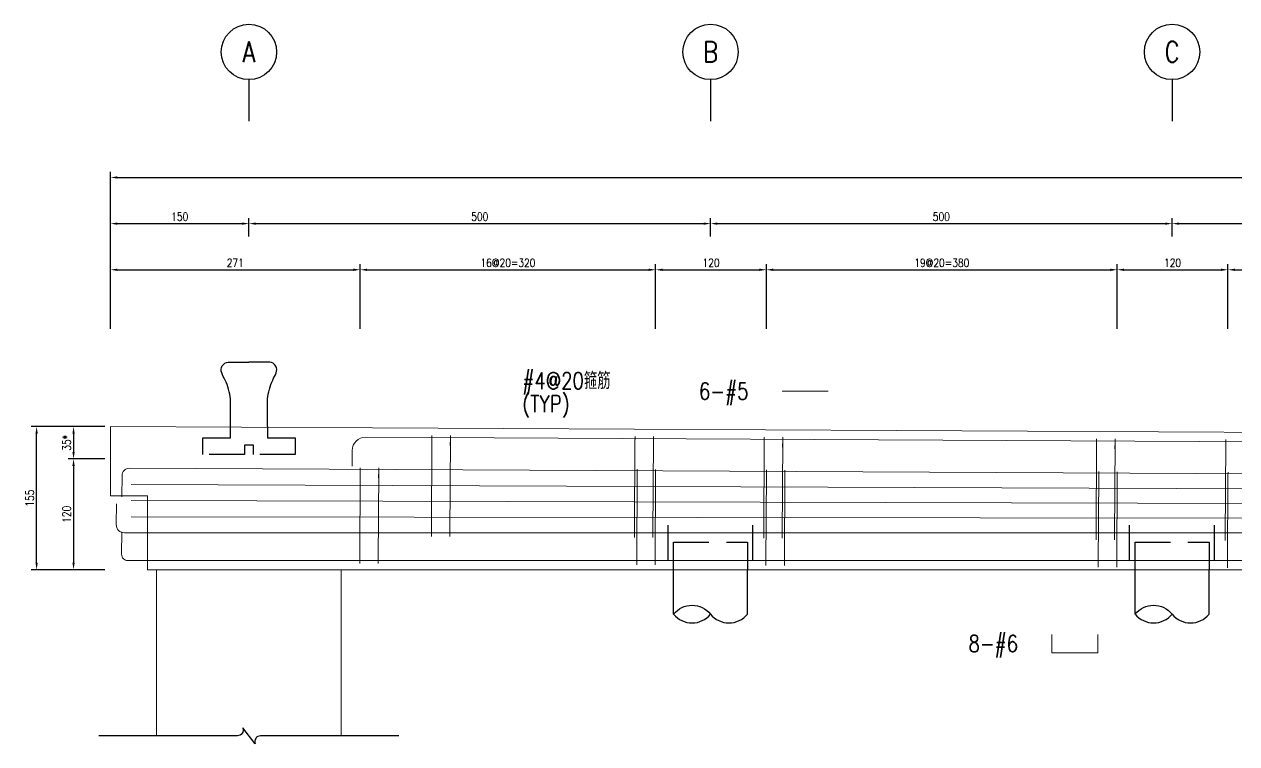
# Model space of a CAD drawing. Extents: x -4754 to 4976, y -19960 to 3841.
# Drawn here: x -359 to 955, y -17088 to -16309 of the extents above; entities that cross this region are included whole.
import ezdxf
from ezdxf.enums import TextEntityAlignment as Align

# ---------------------------------------------------------------- set-up
doc = ezdxf.new("R2010")
doc.units = 0
doc.header["$LTSCALE"] = 3
doc.linetypes.add('DASHED', pattern=[19.05, 12.7, -6.35])
doc.layers.get('0').update_dxf_attribs({"linetype": 'CONTINUOUS'})
doc.layers.add('HB_0', color=7, linetype='CONTINUOUS', transparency=0.5)
for name, color, linetype in [('HB_DIM', 1, 'CONTINUOUS'), ('HB_TXT_CTEXT', 2, 'CONTINUOUS'), ('鋼筋', 3, 'CONTINUOUS')]:
    doc.layers.add(name, color=color, linetype=linetype)
doc.styles.get("Standard").update_dxf_attribs({"font": 'ROMANS.shx', "width": 0.8, "bigfont": 'chineset.shx'})
doc.dimstyles.new('30', dxfattribs={"dimscale": 3, "dimtxt": 3, "dimasz": 2.5, "dimexe": 2, "dimexo": 2, "dimgap": 1, "dimtad": 1, "dimdsep": 46, "dimtxsty": 'Standard', "dimcen": 0, "dimclrd": 256, "dimclre": 256, "dimclrt": 2, "dimadec": 0, "dimazin": 0, "dimtfac": 1, "dimtix": 1, "dimtmove": 2, "dimatfit": 3, "dimfxl": 1, "dimtolj": 1, "dimtzin": 0, "dimarcsym": 0})

# ---------------------------------------------------------------- blocks, each defined once
blk = doc.blocks.new('fender_bottom')
at = {"color": 1, "linetype": 'Continuous'}
blk.add_lwpolyline([(162.5, 0), (12.5, 0, 0.529473), (6.7, -8.6), (-6.7, 8.6, -0.532815), (-12.5, 0), (-162.5, 0)], format="xyb", dxfattribs=at)
blk = doc.blocks.new('fender_top_transverse')
at = {"layer": 'HB_0', "color": 1, "linetype": 'Continuous'}
for points in [[(-20, 30), (-20, 60, 0.07193), (-25.7, 80.5, -0.041495), (-29.5, 88.2, -0.488993), (-22.5, 100), (0, 100)], [(20, 30), (20, 60, -0.07193), (25.7, 80.5, 0.041495), (29.5, 88.2, 0.488993), (22.5, 100), (0, 100)]]:
    blk.add_lwpolyline(points, format="xyb", dxfattribs=at)
at = {"layer": 'HB_0', "color": 252, "linetype": 'DASHED'}
blk.add_lwpolyline([(20, 30), (20, 18), (50, 18), (50, 0), (5, 0), (5, 10), (-5, 10), (-5, 0), (-50, 0), (-50, 18), (-20, 18), (-20, 30)], dxfattribs=at)
blk = doc.blocks.new('pile_vertical')
at = {"color": 252, "linetype": 'DASHED'}
for p, q in [((-46, 10), (-46, 50)), ((46, 10), (46, 50))]:
    blk.add_line(p, q, dxfattribs=at)
at = {"linetype": 'Continuous'}
for p, q in [((-40, -48.1), (-40, 0)), ((40, -48.1), (40, 0))]:
    blk.add_line(p, q, dxfattribs=at)
at = {"color": 252, "linetype": 'DASHED'}
blk.add_lwpolyline([(-40, 0), (-40, 30), (40, 30), (40, 0)], dxfattribs=at)
at = {"linetype": 'Continuous'}
for points in [[(-40, -48.1, -0.48), (0, -48.1, 0.48), (40, -48.1, 0.48)], [(-40, -48.1, 0.48), (0, -48.1, 0.48)]]:
    blk.add_lwpolyline(points, format="xyb", dxfattribs=at)
blk = doc.blocks.new('line_guide')
at = {"color": 4, "linetype": 'Continuous'}
blk.add_line((0, 0), (0, -45), dxfattribs=at)
blk.add_circle((0, 30), 30, dxfattribs=at)
at = {"color": 4, "linetype": 'Continuous', "width": 0.8}
blk.add_attdef('A', text='', height=22.5, dxfattribs=at).set_placement((0, 30), align=Align.MIDDLE)
blk = doc.blocks.new('*D445')
at = {"layer": 'HB_DIM', "linetype": 'Continuous', "lineweight": -2}
for p, q in [((-271.4, -16744.8), (-311.4, -16744.8)), ((-305.4, -16752.3), (-305.4, -16772.3)), ((-271.4, -16779.8), (-311.4, -16779.8))]:
    blk.add_line(p, q, dxfattribs=at)
at = {"layer": 'HB_DIM'}
for points in [[(-304.2, -16752.3), (-306.7, -16752.3), (-305.4, -16744.8)], [(-306.7, -16772.3), (-304.2, -16772.3), (-305.4, -16779.8)]]:
    blk.add_solid(points, dxfattribs=at)
at = {"layer": 'HB_DIM', "color": 2, "linetype": 'Continuous', "insert": (-312.9, -16762.3), "char_height": 9, "attachment_point": 5, "rotation": 90}
blk.add_mtext('\\A1;35*', dxfattribs=at)
blk = doc.blocks.new('*D446')
at = {"layer": 'HB_DIM', "linetype": 'Continuous', "lineweight": -2}
for p, q in [((-271.4, -16779.8), (-311.4, -16779.8)), ((-305.4, -16787.3), (-305.4, -16892.3)), ((-271.4, -16899.8), (-311.4, -16899.8))]:
    blk.add_line(p, q, dxfattribs=at)
at = {"layer": 'HB_DIM'}
for points in [[(-304.2, -16787.3), (-306.7, -16787.3), (-305.4, -16779.8)], [(-306.7, -16892.3), (-304.2, -16892.3), (-305.4, -16899.8)]]:
    blk.add_solid(points, dxfattribs=at)
at = {"layer": 'HB_DIM', "color": 2, "linetype": 'Continuous', "insert": (-312.9, -16839.8), "char_height": 9, "attachment_point": 5, "rotation": 90}
blk.add_mtext('\\A1;120', dxfattribs=at)
blk = doc.blocks.new('*D447')
at = {"layer": 'HB_DIM', "linetype": 'Continuous', "lineweight": -2}
for p, q in [((-265.4, -16638.8), (-265.4, -16568.8)), ((-257.9, -16574.8), (-2.4, -16574.8)), ((5.1, -16638.8), (5.1, -16568.8))]:
    blk.add_line(p, q, dxfattribs=at)
at = {"layer": 'HB_DIM'}
for points in [[(-257.9, -16573.6), (-257.9, -16576.1), (-265.4, -16574.8)], [(-2.4, -16576.1), (-2.4, -16573.6), (5.1, -16574.8)]]:
    blk.add_solid(points, dxfattribs=at)
at = {"layer": 'HB_DIM', "color": 2, "linetype": 'Continuous', "insert": (-130.2, -16567.3), "char_height": 9, "attachment_point": 5, "rotation": 0}
blk.add_mtext('\\A1;271', dxfattribs=at)
blk = doc.blocks.new('*D448')
at = {"layer": 'HB_DIM', "linetype": 'Continuous', "lineweight": -2}
for p, q in [((5.1, -16638.8), (5.1, -16568.8)), ((12.6, -16574.8), (317.6, -16574.8)), ((325.1, -16638.8), (325.1, -16568.8))]:
    blk.add_line(p, q, dxfattribs=at)
at = {"layer": 'HB_DIM'}
for points in [[(12.6, -16573.6), (12.6, -16576.1), (5.1, -16574.8)], [(317.6, -16576.1), (317.6, -16573.6), (325.1, -16574.8)]]:
    blk.add_solid(points, dxfattribs=at)
at = {"layer": 'HB_DIM', "color": 2, "linetype": 'Continuous', "insert": (165.1, -16567.3), "char_height": 9, "attachment_point": 5, "rotation": 0}
blk.add_mtext('\\A1;16@20=320', dxfattribs=at)
blk = doc.blocks.new('*D449')
at = {"layer": 'HB_DIM', "linetype": 'Continuous', "lineweight": -2}
for p, q in [((325.1, -16638.8), (325.1, -16568.8)), ((332.6, -16574.8), (437.6, -16574.8)), ((445.1, -16638.8), (445.1, -16568.8))]:
    blk.add_line(p, q, dxfattribs=at)
at = {"layer": 'HB_DIM'}
for points in [[(332.6, -16573.6), (332.6, -16576.1), (325.1, -16574.8)], [(437.6, -16576.1), (437.6, -16573.6), (445.1, -16574.8)]]:
    blk.add_solid(points, dxfattribs=at)
at = {"layer": 'HB_DIM', "color": 2, "linetype": 'Continuous', "insert": (385.1, -16567.3), "char_height": 9, "attachment_point": 5, "rotation": 0}
blk.add_mtext('\\A1;120', dxfattribs=at)
blk = doc.blocks.new('*D450')
at = {"layer": 'HB_DIM', "linetype": 'Continuous', "lineweight": -2}
for p, q in [((445.1, -16638.8), (445.1, -16568.8)), ((452.6, -16574.8), (817.6, -16574.8)), ((825.1, -16638.8), (825.1, -16568.8))]:
    blk.add_line(p, q, dxfattribs=at)
at = {"layer": 'HB_DIM'}
for points in [[(452.6, -16573.6), (452.6, -16576.1), (445.1, -16574.8)], [(817.6, -16576.1), (817.6, -16573.6), (825.1, -16574.8)]]:
    blk.add_solid(points, dxfattribs=at)
at = {"layer": 'HB_DIM', "color": 2, "linetype": 'Continuous', "insert": (635.1, -16567.3), "char_height": 9, "attachment_point": 5, "rotation": 0}
blk.add_mtext('\\A1;19@20=380', dxfattribs=at)
blk = doc.blocks.new('*D451')
at = {"layer": 'HB_DIM', "linetype": 'Continuous', "lineweight": -2}
for p, q in [((825.1, -16638.8), (825.1, -16568.8)), ((832.6, -16574.8), (937.6, -16574.8)), ((945.1, -16638.8), (945.1, -16568.8))]:
    blk.add_line(p, q, dxfattribs=at)
at = {"layer": 'HB_DIM'}
for points in [[(832.6, -16573.6), (832.6, -16576.1), (825.1, -16574.8)], [(937.6, -16576.1), (937.6, -16573.6), (945.1, -16574.8)]]:
    blk.add_solid(points, dxfattribs=at)
at = {"layer": 'HB_DIM', "color": 2, "linetype": 'Continuous', "insert": (885.1, -16567.3), "char_height": 9, "attachment_point": 5, "rotation": 0}
blk.add_mtext('\\A1;120', dxfattribs=at)
blk = doc.blocks.new('*D452')
at = {"layer": 'HB_DIM', "linetype": 'Continuous', "lineweight": -2}
for p, q in [((945.1, -16638.8), (945.1, -16568.8)), ((952.6, -16574.8), (1317.6, -16574.8)), ((1325.1, -16638.8), (1325.1, -16568.8))]:
    blk.add_line(p, q, dxfattribs=at)
at = {"layer": 'HB_DIM'}
for points in [[(952.6, -16573.6), (952.6, -16576.1), (945.1, -16574.8)], [(1317.6, -16576.1), (1317.6, -16573.6), (1325.1, -16574.8)]]:
    blk.add_solid(points, dxfattribs=at)
at = {"layer": 'HB_DIM', "color": 2, "linetype": 'Continuous', "insert": (1135.1, -16567.3), "char_height": 9, "attachment_point": 5, "rotation": 0}
blk.add_mtext('\\A1;19@20=380', dxfattribs=at)
blk = doc.blocks.new('*D460')
at = {"layer": 'HB_DIM', "linetype": 'Continuous', "lineweight": -2}
for p, q in [((-265.4, -16638.8), (-265.4, -16468.8)), ((2714.6, -16653.8), (2714.6, -16468.8)), ((-257.9, -16474.8), (2707.1, -16474.8))]:
    blk.add_line(p, q, dxfattribs=at)
at = {"layer": 'HB_DIM'}
for points in [[(-257.9, -16473.6), (-257.9, -16476.1), (-265.4, -16474.8)], [(2707.1, -16476.1), (2707.1, -16473.6), (2714.6, -16474.8)]]:
    blk.add_solid(points, dxfattribs=at)
at = {"layer": 'HB_DIM', "color": 2, "linetype": 'Continuous', "insert": (1224.6, -16467.3), "char_height": 9, "attachment_point": 5, "rotation": 0}
blk.add_mtext('\\A1;2980', dxfattribs=at)
blk = doc.blocks.new('*D461')
at = {"layer": 'HB_DIM', "linetype": 'Continuous', "lineweight": -2}
for p, q in [((-265.4, -16638.8), (-265.4, -16518.8)), ((-115.4, -16538.8), (-115.4, -16518.8)), ((-257.9, -16524.8), (-122.9, -16524.8))]:
    blk.add_line(p, q, dxfattribs=at)
at = {"layer": 'HB_DIM'}
for points in [[(-257.9, -16523.6), (-257.9, -16526.1), (-265.4, -16524.8)], [(-122.9, -16526.1), (-122.9, -16523.6), (-115.4, -16524.8)]]:
    blk.add_solid(points, dxfattribs=at)
at = {"layer": 'HB_DIM', "color": 2, "linetype": 'Continuous', "insert": (-190.4, -16517.3), "char_height": 9, "attachment_point": 5, "rotation": 0}
blk.add_mtext('\\A1;150', dxfattribs=at)
blk = doc.blocks.new('*D462')
at = {"layer": 'HB_DIM', "linetype": 'Continuous', "lineweight": -2}
for p, q in [((-115.4, -16538.8), (-115.4, -16518.8)), ((384.6, -16538.8), (384.6, -16518.8)), ((-107.9, -16524.8), (377.1, -16524.8))]:
    blk.add_line(p, q, dxfattribs=at)
at = {"layer": 'HB_DIM'}
for points in [[(-107.9, -16523.6), (-107.9, -16526.1), (-115.4, -16524.8)], [(377.1, -16526.1), (377.1, -16523.6), (384.6, -16524.8)]]:
    blk.add_solid(points, dxfattribs=at)
at = {"layer": 'HB_DIM', "color": 2, "linetype": 'Continuous', "insert": (134.6, -16517.3), "char_height": 9, "attachment_point": 5, "rotation": 0}
blk.add_mtext('\\A1;500', dxfattribs=at)
blk = doc.blocks.new('*D463')
at = {"layer": 'HB_DIM', "linetype": 'Continuous', "lineweight": -2}
for p, q in [((384.6, -16538.8), (384.6, -16518.8)), ((884.6, -16538.8), (884.6, -16518.8)), ((392.1, -16524.8), (877.1, -16524.8))]:
    blk.add_line(p, q, dxfattribs=at)
at = {"layer": 'HB_DIM'}
for points in [[(392.1, -16523.6), (392.1, -16526.1), (384.6, -16524.8)], [(877.1, -16526.1), (877.1, -16523.6), (884.6, -16524.8)]]:
    blk.add_solid(points, dxfattribs=at)
at = {"layer": 'HB_DIM', "color": 2, "linetype": 'Continuous', "insert": (634.6, -16517.3), "char_height": 9, "attachment_point": 5, "rotation": 0}
blk.add_mtext('\\A1;500', dxfattribs=at)
blk = doc.blocks.new('*D464')
at = {"layer": 'HB_DIM', "linetype": 'Continuous', "lineweight": -2}
for p, q in [((884.6, -16538.8), (884.6, -16518.8)), ((1384.6, -16538.8), (1384.6, -16518.8)), ((892.1, -16524.8), (1377.1, -16524.8))]:
    blk.add_line(p, q, dxfattribs=at)
at = {"layer": 'HB_DIM'}
for points in [[(892.1, -16523.6), (892.1, -16526.1), (884.6, -16524.8)], [(1377.1, -16526.1), (1377.1, -16523.6), (1384.6, -16524.8)]]:
    blk.add_solid(points, dxfattribs=at)
at = {"layer": 'HB_DIM', "color": 2, "linetype": 'Continuous', "insert": (1134.6, -16517.3), "char_height": 9, "attachment_point": 5, "rotation": 0}
blk.add_mtext('\\A1;500', dxfattribs=at)
blk = doc.blocks.new('*D468')
at = {"layer": 'HB_DIM', "linetype": 'Continuous', "lineweight": -2}
for p, q in [((-281.4, -16744.8), (-351.4, -16744.8)), ((-345.4, -16892.3), (-345.4, -16752.3)), ((-281.4, -16899.8), (-351.4, -16899.8))]:
    blk.add_line(p, q, dxfattribs=at)
at = {"layer": 'HB_DIM'}
for points in [[(-344.2, -16752.3), (-346.7, -16752.3), (-345.4, -16744.8)], [(-346.7, -16892.3), (-344.2, -16892.3), (-345.4, -16899.8)]]:
    blk.add_solid(points, dxfattribs=at)
at = {"layer": 'HB_DIM', "color": 2, "linetype": 'Continuous', "insert": (-352.9, -16822.3), "char_height": 9, "attachment_point": 5, "rotation": 90}
blk.add_mtext('\\A1;155', dxfattribs=at)

msp = doc.modelspace()

# ---------------------------------------------------------------- linework, layer by layer
at = {"layer": 'HB_0', "lineweight": 5}
for p, q in [((-215.427, -16899.802), (-215.427, -17079.802)), ((-15.427, -16899.802), (-15.427, -17079.802))]:
    msp.add_line(p, q, dxfattribs=at)
msp.add_lwpolyline([(-225.427, -16899.802), (-225.427, -16819.802), (-265.427, -16819.802), (-265.427, -16744.802), (2714.573, -16759.802), (2714.573, -16899.802), (-225.427, -16899.802)], dxfattribs=at)
at = {"layer": 'HB_DIM', "color": 1, "linetype": 'Continuous'}
for points in [[(25.129, -16790.171, 0, 1.25, 0), (37.439, -16781.661, 0, 0, 0), (162.767, -16695.029, 0, 0, 0), (180.767, -16695.029, 0, 0, 0)], [(102.767, -16755.029, 0, 1.25, 0), (112.767, -16745.029, 0, 0, 0), (162.767, -16695.029, 0, 0, 0), (180.767, -16695.029, 0, 0, 0)], [(344.142, -16826.359, 0, 1.25, 0), (344.142, -16811.359, 0, 0, 0), (344.142, -16706.359, 0, 0, 0), (362.142, -16706.359, 0, 0, 0)], [(344.142, -16843.104, 0, 1.25, 0), (344.142, -16828.104, 0, 0, 0), (344.142, -16706.359, 0, 0, 0), (362.142, -16706.359, 0, 0, 0)], [(344.142, -16809.614, 0, 1.25, 0), (344.142, -16794.614, 0, 0, 0), (344.142, -16706.359, 0, 0, 0), (362.142, -16706.359, 0, 0, 0)], [(931.051, -16795.823, 0, 1.25, 0), (931.051, -16780.823, 0, 0, 0), (931.051, -16705.823, 0, 0, 0), (949.051, -16705.823, 0, 0, 0)], [(929.798, -16859.808, 0, 1.25, 0), (929.798, -16874.808, 0, 0, 0), (929.798, -16949.808, 0, 0, 0), (947.798, -16949.808, 0, 0, 0)], [(636.132, -16889.826, 0, 1.25, 0), (636.132, -16904.826, 0, 0, 0), (636.132, -16979.826, 0, 0, 0), (654.132, -16979.826, 0, 0, 0)]]:
    msp.add_lwpolyline(points, format="xyseb", dxfattribs=at)
at = {"layer": 'HB_TXT_CTEXT', "lineweight": 5}
msp.add_line((462.142, -16706.359, 50), (512.142, -16706.359, 50), dxfattribs=at)
msp.add_polyline3d([(754.132, -16969.826, -50), (754.132, -16989.826, -50), (804.132, -16989.826, -50), (804.132, -16969.826, -50)], dxfattribs=at)
at = {"layer": '鋼筋', "lineweight": 5}
for p, q in [((11.01, -16756.193, -38), (2694.033, -16769.698, -38)), ((11.01, -16756.193, -27.143), (2694.033, -16769.698, -27.143)), ((11.01, -16756.193, -16.286), (2694.033, -16769.698, -16.286)), ((11.01, -16756.193, -5.429), (2694.033, -16769.698, -5.429)), ((11.01, -16756.193, 5.429), (2694.033, -16769.698, 5.429)), ((11.01, -16756.193, 16.286), (2694.033, -16769.698, 16.286)), ((11.01, -16756.193, 27.143), (2694.033, -16769.698, 27.143)), ((11.01, -16756.193, 38), (2694.033, -16769.698, 38)), ((82.754, -16757.512, 40.245), (82.235, -16860.652, 40.245)), ((82.235, -16860.652, -40.245), (82.754, -16757.512, -40.245)), ((82.716, -16765.132, 33.895), (82.754, -16757.512, 33.895)), ((82.754, -16757.512, -33.895), (82.716, -16765.132, -33.895)), ((102.754, -16757.613, 40.245), (102.235, -16860.752, 40.245)), ((102.235, -16860.752, -40.245), (102.754, -16757.613, -40.245)), ((102.715, -16765.233, 33.895), (102.754, -16757.613, 33.895)), ((102.754, -16757.613, -33.895), (102.715, -16765.233, -33.895)), ((302.751, -16758.62, 40.245), (302.232, -16861.759, 40.245)), ((302.232, -16861.759, -40.245), (302.751, -16758.62, -40.245)), ((302.713, -16766.24, 33.895), (302.751, -16758.62, 33.895)), ((302.751, -16758.62, -33.895), (302.713, -16766.24, -33.895)), ((322.751, -16758.72, 40.245), (322.232, -16861.86, 40.245)), ((322.232, -16861.86, -40.245), (322.751, -16758.72, -40.245)), ((322.713, -16766.34, 33.895), (322.751, -16758.72, 33.895)), ((322.751, -16758.72, -33.895), (322.713, -16766.34, -33.895)), ((442.749, -16759.324, 40.245), (442.23, -16862.464, 40.245)), ((442.23, -16862.464, -40.245), (442.749, -16759.324, -40.245)), ((442.711, -16766.944, 33.895), (442.749, -16759.324, 33.895)), ((442.749, -16759.324, -33.895), (442.711, -16766.944, -33.895)), ((-3.639, -16787.73, -38), (-3.553, -16770.61, -38)), ((-3.639, -16787.73, -27.143), (-3.553, -16770.61, -27.143)), ((-3.639, -16787.73, -16.286), (-3.553, -16770.61, -16.286)), ((-3.639, -16787.73, -5.429), (-3.553, -16770.61, -5.429)), ((-3.639, -16787.73, 5.429), (-3.553, -16770.61, 5.429)), ((-3.639, -16787.73, 16.286), (-3.553, -16770.61, 16.286)), ((-3.639, -16787.73, 27.143), (-3.553, -16770.61, 27.143)), ((-3.639, -16787.73, 38), (-3.553, -16770.61, 38)), ((462.749, -16759.425, 40.245), (462.23, -16862.564, 40.245)), ((462.23, -16862.564, -40.245), (462.749, -16759.425, -40.245)), ((462.711, -16767.045, 33.895), (462.749, -16759.425, 33.895)), ((462.749, -16759.425, -33.895), (462.711, -16767.045, -33.895)), ((802.745, -16761.137, 40.245), (802.226, -16864.276, 40.245)), ((802.226, -16864.276, -40.245), (802.745, -16761.137, -40.245)), ((802.707, -16768.756, 33.895), (802.745, -16761.137, 33.895)), ((802.745, -16761.137, -33.895), (802.707, -16768.756, -33.895)), ((822.745, -16761.237, 40.245), (822.225, -16864.377, 40.245)), ((822.225, -16864.377, -40.245), (822.745, -16761.237, -40.245)), ((822.706, -16768.857, 33.895), (822.745, -16761.237, 33.895)), ((822.745, -16761.237, -33.895), (822.706, -16768.857, -33.895)), ((942.743, -16761.841, 40.245), (942.224, -16864.981, 40.245)), ((942.224, -16864.981, -40.245), (942.743, -16761.841, -40.245)), ((942.705, -16769.461, 33.895), (942.743, -16761.841, 33.895)), ((942.743, -16761.841, -33.895), (942.705, -16769.461, -33.895)), ((-253.03, -16820.973, -50), (-252.912, -16797.633, -50)), ((-253.03, -16820.973, -35.714), (-252.912, -16797.633, -35.714)), ((-253.03, -16820.973, -21.429), (-252.912, -16797.633, -21.429)), ((-253.03, -16820.973, -7.143), (-252.912, -16797.633, -7.143)), ((-253.03, -16820.973, 7.143), (-252.912, -16797.633, 7.143)), ((-253.03, -16820.973, 21.429), (-252.912, -16797.633, 21.429)), ((-253.03, -16820.973, 35.714), (-252.912, -16797.633, 35.714)), ((-253.03, -16820.973, 50), (-252.912, -16797.633, 50)), ((-245.103, -16789.902, -50), (2695.282, -16804.703, -50)), ((-245.103, -16789.902, -35.714), (2695.282, -16804.703, -35.714)), ((-245.103, -16789.902, -21.429), (2695.282, -16804.703, -21.429)), ((-245.103, -16789.902, -7.143), (2695.282, -16804.703, -7.143)), ((-245.103, -16789.902, 7.143), (2695.282, -16804.703, 7.143)), ((-245.103, -16789.902, 21.429), (2695.282, -16804.703, 21.429)), ((-245.103, -16789.902, 35.714), (2695.282, -16804.703, 35.714)), ((-245.103, -16789.902, 50), (2695.282, -16804.703, 50)), ((5.116, -16792.654, 51.745), (4.627, -16889.791, 51.745)), ((4.627, -16889.791, -51.745), (5.116, -16792.654, -51.745)), ((5.078, -16800.274, 45.395), (5.116, -16792.654, 45.395)), ((5.116, -16792.654, -45.395), (5.078, -16800.274, -45.395)), ((25.116, -16792.754, 51.745), (24.627, -16889.892, 51.745)), ((24.627, -16889.892, -51.745), (25.116, -16792.754, -51.745)), ((25.078, -16800.374, 45.395), (25.116, -16792.754, 45.395)), ((25.116, -16792.754, -45.395), (25.078, -16800.374, -45.395)), ((305.112, -16794.164, 51.745), (304.623, -16891.301, 51.745)), ((304.623, -16891.301, -51.745), (305.112, -16794.164, -51.745)), ((305.074, -16801.784, 45.395), (305.112, -16794.164, 45.395)), ((305.112, -16794.164, -45.395), (305.074, -16801.784, -45.395)), ((325.112, -16794.264, 51.745), (324.623, -16891.402, 51.745)), ((324.623, -16891.402, -51.745), (325.112, -16794.264, -51.745)), ((325.074, -16801.884, 45.395), (325.112, -16794.264, 45.395)), ((325.112, -16794.264, -45.395), (325.074, -16801.884, -45.395)), ((445.111, -16794.869, 51.745), (444.622, -16892.006, 51.745)), ((444.622, -16892.006, -51.745), (445.111, -16794.869, -51.745)), ((445.072, -16802.488, 45.395), (445.111, -16794.869, 45.395)), ((445.111, -16794.869, -45.395), (445.072, -16802.488, -45.395)), ((465.11, -16794.969, 51.745), (464.621, -16892.107, 51.745)), ((464.621, -16892.107, -51.745), (465.11, -16794.969, -51.745)), ((465.072, -16802.589, 45.395), (465.11, -16794.969, 45.395)), ((465.11, -16794.969, -45.395), (465.072, -16802.589, -45.395)), ((805.106, -16796.681, 51.745), (804.617, -16893.818, 51.745)), ((804.617, -16893.818, -51.745), (805.106, -16796.681, -51.745)), ((805.068, -16804.3, 45.395), (805.106, -16796.681, 45.395)), ((805.106, -16796.681, -45.395), (805.068, -16804.3, -45.395)), ((825.106, -16796.781, 51.745), (824.617, -16893.919, 51.745)), ((824.617, -16893.919, -51.745), (825.106, -16796.781, -51.745)), ((825.067, -16804.401, 45.395), (825.106, -16796.781, 45.395)), ((825.106, -16796.781, -45.395), (825.067, -16804.401, -45.395)), ((945.104, -16797.385, 51.745), (944.615, -16894.523, 51.745)), ((944.615, -16894.523, -51.745), (945.104, -16797.385, -51.745)), ((945.066, -16805.005, 45.395), (945.104, -16797.385, 45.395)), ((945.104, -16797.385, -45.395), (945.066, -16805.005, -45.395)), ((-242.961, -16807.406, -50), (2692.983, -16818.449, -50)), ((-242.961, -16807.406, 50), (2692.983, -16818.449, 50)), ((-243.049, -16824.898, -50), (2692.906, -16832.206, -50)), ((-243.049, -16824.898, 50), (2692.906, -16832.206, 50)), ((-259.068, -16828.563, -50), (-259.18, -16850.897, -50)), ((-259.068, -16828.563, -35.714), (-259.18, -16850.897, -35.714)), ((-259.068, -16828.563, -21.429), (-259.18, -16850.897, -21.429)), ((-259.068, -16828.563, -7.143), (-259.18, -16850.897, -7.143)), ((-259.068, -16828.563, 7.143), (-259.18, -16850.897, 7.143)), ((-259.068, -16828.563, 21.429), (-259.18, -16850.897, 21.429)), ((-259.068, -16828.563, 35.714), (-259.18, -16850.897, 35.714)), ((-259.068, -16828.563, 50), (-259.18, -16850.897, 50)), ((-243.137, -16842.39, -50), (2692.825, -16845.964, -50)), ((-243.137, -16842.39, 50), (2692.825, -16845.964, 50)), ((-253.221, -16858.907, -50), (-253.343, -16883.143, -50)), ((-253.221, -16858.907, -35.714), (-253.343, -16883.143, -35.714)), ((-253.221, -16858.907, -21.429), (-253.343, -16883.143, -21.429)), ((-253.221, -16858.907, -7.143), (-253.343, -16883.143, -7.143)), ((-253.221, -16858.907, 7.143), (-253.343, -16883.143, 7.143)), ((-253.221, -16858.907, 21.429), (-253.343, -16883.143, 21.429)), ((-253.221, -16858.907, 35.714), (-253.343, -16883.143, 35.714)), ((-253.221, -16858.907, 50), (-253.343, -16883.143, 50)), ((-250.29, -16859.832, -50), (2699.93, -16859.772, -50)), ((-250.29, -16859.832, -35.714), (2699.93, -16859.772, -35.714)), ((-250.29, -16859.832, -21.429), (2699.93, -16859.772, -21.429)), ((-250.29, -16859.832, -7.143), (2699.93, -16859.772, -7.143)), ((-250.29, -16859.832, 7.143), (2699.93, -16859.772, 7.143)), ((-250.29, -16859.832, 21.429), (2699.93, -16859.772, 21.429)), ((-250.29, -16859.832, 35.714), (2699.93, -16859.772, 35.714)), ((-250.29, -16859.832, 50), (2699.93, -16859.772, 50)), ((82.219, -16863.827, 37.07), (82.219, -16863.827, -37.07)), ((102.219, -16863.927, 37.07), (102.219, -16863.927, -37.07)), ((302.216, -16864.934, 37.07), (302.216, -16864.934, -37.07)), ((322.216, -16865.035, 37.07), (322.216, -16865.035, -37.07)), ((442.214, -16865.639, 37.07), (442.214, -16865.639, -37.07)), ((462.214, -16865.739, 37.07), (462.214, -16865.739, -37.07)), ((802.21, -16867.451, 37.07), (802.21, -16867.451, -37.07)), ((822.209, -16867.551, 37.07), (822.209, -16867.551, -37.07)), ((942.208, -16868.155, 37.07), (942.208, -16868.155, -37.07)), ((-246.657, -16889.862, -50), (2695.973, -16889.742, -50)), ((-246.657, -16889.862, -35.714), (2695.973, -16889.742, -35.714)), ((-246.657, -16889.862, -21.429), (2695.973, -16889.742, -21.429)), ((-246.657, -16889.862, -7.143), (2695.973, -16889.742, -7.143)), ((-246.657, -16889.862, 7.143), (2695.973, -16889.742, 7.143)), ((-246.657, -16889.862, 21.429), (2695.973, -16889.742, 21.429)), ((-246.657, -16889.862, 35.714), (2695.973, -16889.742, 35.714)), ((-246.657, -16889.862, 50), (2695.973, -16889.742, 50)), ((4.611, -16892.966, 48.57), (4.611, -16892.966, -48.57)), ((24.611, -16893.067, 48.57), (24.611, -16893.067, -48.57)), ((304.607, -16894.476, 48.57), (304.607, -16894.476, -48.57)), ((324.607, -16894.577, 48.57), (324.607, -16894.577, -48.57)), ((444.606, -16895.181, 48.57), (444.606, -16895.181, -48.57)), ((464.605, -16895.282, 48.57), (464.605, -16895.282, -48.57)), ((804.601, -16896.993, 48.57), (804.601, -16896.993, -48.57)), ((824.601, -16897.094, 48.57), (824.601, -16897.094, -48.57)), ((944.599, -16897.698, 48.57), (944.599, -16897.698, -48.57))]:
    msp.add_line(p, q, dxfattribs=at)
at = {"layer": '鋼筋', "lineweight": 5, "extrusion": (0, 0, -1)}
for centre, radius, end in [((-10.937, -16770.683, 38), 14.49, 90.288399), ((-10.937, -16770.683, 27.143), 14.49, 90.288399), ((-10.937, -16770.683, 16.286), 14.49, 90.288399), ((-10.937, -16770.683, 5.429), 14.49, 90.288399), ((-10.937, -16770.683, -5.429), 14.49, 90.288399), ((-10.937, -16770.683, -16.286), 14.49, 90.288399), ((-10.937, -16770.683, -27.143), 14.49, 90.288399), ((-10.937, -16770.683, -38), 14.49, 90.288399), ((245.142, -16797.672, 50), 7.77, 90.288403), ((245.142, -16797.672, 35.714), 7.77, 90.288403), ((245.142, -16797.672, 21.429), 7.77, 90.288403), ((245.142, -16797.672, 7.143), 7.77, 90.288403), ((245.142, -16797.672, -7.143), 7.77, 90.288403), ((245.142, -16797.672, -21.429), 7.77, 90.288403), ((245.142, -16797.672, -35.714), 7.77, 90.288403), ((245.142, -16797.672, -50), 7.77, 90.288403)]:
    msp.add_arc(centre, radius, 0.288399, end, dxfattribs=at)
at = {"layer": '鋼筋', "lineweight": 5, "extrusion": (0.999987, -0.005033, 0)}
for centre, start, end in [((-16756.884, 37.07, 167.102), 270, 90), ((-16756.884, -37.07, 167.102), 270, 90), ((-16756.884, 37.07, 187.102), 270, 90), ((-16756.884, -37.07, 187.102), 270, 90), ((-16756.884, 37.07, 387.102), 270, 90), ((-16756.884, -37.07, 387.102), 270, 90), ((-16756.884, 37.07, 407.102), 270, 90), ((-16756.884, -37.07, 407.102), 270, 90), ((-16756.884, 37.07, 527.102), 270, 90), ((-16756.884, -37.07, 527.102), 270, 90), ((-16756.884, 37.07, 547.102), 270, 90), ((-16756.884, -37.07, 547.102), 270, 90), ((-16756.884, 37.07, 887.102), 270, 90), ((-16756.884, -37.07, 887.102), 270, 90), ((-16756.884, 37.07, 907.102), 270, 90), ((-16756.884, -37.07, 907.102), 270, 90), ((-16756.884, 37.07, 1027.102), 270, 90), ((-16756.884, -37.07, 1027.102), 270, 90), ((-16792.415, 48.57, 89.642), 270, 90), ((-16792.415, -48.57, 89.642), 270, 90), ((-16792.415, 48.57, 109.642), 270, 90), ((-16792.415, -48.57, 109.642), 270, 90), ((-16792.415, 48.57, 389.642), 270, 90), ((-16792.415, -48.57, 389.642), 270, 90), ((-16792.415, 48.57, 409.642), 270, 90), ((-16792.415, -48.57, 409.642), 270, 90), ((-16792.415, 48.57, 529.642), 270, 90), ((-16792.415, -48.57, 529.642), 270, 90), ((-16792.415, 48.57, 549.642), 270, 90), ((-16792.415, -48.57, 549.642), 270, 90), ((-16792.415, 48.57, 889.642), 270, 90), ((-16792.415, -48.57, 889.642), 270, 90), ((-16792.415, 48.57, 909.642), 270, 90), ((-16792.415, -48.57, 909.642), 270, 90), ((-16792.415, 48.57, 1029.642), 270, 90), ((-16792.415, -48.57, 1029.642), 270, 90), ((-16860.024, 37.07, 167.102), 90, 180), ((-16860.024, -37.07, 167.102), 180, 270), ((-16860.024, 37.07, 187.102), 90, 180), ((-16860.024, -37.07, 187.102), 180, 270), ((-16860.024, 37.07, 387.102), 90, 180), ((-16860.024, -37.07, 387.102), 180, 270), ((-16860.024, 37.07, 407.102), 90, 180), ((-16860.024, -37.07, 407.102), 180, 270), ((-16860.024, 37.07, 527.102), 90, 180), ((-16860.024, -37.07, 527.102), 180, 270), ((-16860.024, 37.07, 547.102), 90, 180), ((-16860.024, -37.07, 547.102), 180, 270), ((-16860.024, 37.07, 887.102), 90, 180), ((-16860.024, -37.07, 887.102), 180, 270), ((-16860.024, 37.07, 907.102), 90, 180), ((-16860.024, -37.07, 907.102), 180, 270), ((-16860.024, 37.07, 1027.102), 90, 180), ((-16860.024, -37.07, 1027.102), 180, 270), ((-16889.554, 48.57, 89.642), 90, 180), ((-16889.554, -48.57, 89.642), 180, 270), ((-16889.554, 48.57, 109.642), 90, 180), ((-16889.554, -48.57, 109.642), 180, 270), ((-16889.554, 48.57, 389.642), 90, 180), ((-16889.554, -48.57, 389.642), 180, 270), ((-16889.554, 48.57, 409.642), 90, 180), ((-16889.554, -48.57, 409.642), 180, 270), ((-16889.554, 48.57, 529.642), 90, 180), ((-16889.554, -48.57, 529.642), 180, 270), ((-16889.554, 48.57, 549.642), 90, 180), ((-16889.554, -48.57, 549.642), 180, 270), ((-16889.554, 48.57, 889.642), 90, 180), ((-16889.554, -48.57, 889.642), 180, 270), ((-16889.554, 48.57, 909.642), 90, 180), ((-16889.554, -48.57, 909.642), 180, 270), ((-16889.554, 48.57, 1029.642), 90, 180), ((-16889.554, -48.57, 1029.642), 180, 270)]:
    msp.add_arc(centre, 3.175, start, end, dxfattribs=at)
at = {"layer": '鋼筋', "lineweight": 5}
for centre, radius, end in [((-250.29, -16850.942, -50), 8.89, 270.001166), ((-250.29, -16850.942, -35.714), 8.89, 270.001166), ((-250.29, -16850.942, -21.429), 8.89, 270.001166), ((-250.29, -16850.942, -7.143), 8.89, 270.001166), ((-250.29, -16850.942, 7.143), 8.89, 270.001166), ((-250.29, -16850.942, 21.429), 8.89, 270.001166), ((-250.29, -16850.942, 35.714), 8.89, 270.001166), ((-250.29, -16850.942, 50), 8.89, 270.001166), ((-246.658, -16883.177, -50), 6.685, 270.002342), ((-246.658, -16883.177, -35.714), 6.685, 270.002342), ((-246.658, -16883.177, -21.429), 6.685, 270.002342), ((-246.658, -16883.177, -7.143), 6.685, 270.002342), ((-246.658, -16883.177, 7.143), 6.685, 270.002342), ((-246.658, -16883.177, 21.429), 6.685, 270.002342), ((-246.658, -16883.177, 35.714), 6.685, 270.002342), ((-246.658, -16883.177, 50), 6.685, 270.002342)]:
    msp.add_arc(centre, radius, 179.711601, end, dxfattribs=at)

# ---------------------------------------------------------------- block references
at = {"layer": 'HB_0', "linetype": 'Continuous'}
for p, values in [((-115.427, -16368.802), {'A': 'A'}), ((384.573, -16368.802), {'A': 'B'}), ((884.573, -16368.802), {'A': 'C'})]:
    msp.add_blockref('line_guide', p, dxfattribs=at).add_auto_attribs(values)
for name, p in [('fender_top_transverse', (-115.427, -16774.802)), ('pile_vertical', (384.573, -16899.802)), ('pile_vertical', (884.573, -16899.802)), ('fender_bottom', (-115.427, -17079.802))]:
    msp.add_blockref(name, p, dxfattribs=at)

# ---------------------------------------------------------------- texts
at = {"layer": 'HB_TXT_CTEXT', "linetype": 'Continuous', "width": 0.8}
for s, p in [('#4@20箍筋', (180.767, -16695.029, 35.225)), (' 6-#5', (362.142, -16706.359, 50)), ('(TYP)', (180.767, -16720.029, 35.225)), (' 8-#6', (654.132, -16979.826, -50))]:
    msp.add_text(s, height=18, dxfattribs=at).set_placement(p, align=Align.MIDDLE_LEFT)

# ---------------------------------------------------------------- dimensions: what is measured, and where the dimension line sits
at = {"layer": 'HB_DIM', "linetype": 'Continuous'}
for base, p1, p2, angle, override, picture, middle in [((2714.573, -16474.802), (-265.427, -16644.802), (2714.573, -16659.802), 0, {"dimdec": 0, "dimpost": '<>'}, '*D460', (1224.573, -16467.302)), ((-115.427, -16524.802), (-265.427, -16644.802), (-115.427, -16544.802, -3059), 0, {"dimdec": 0, "dimpost": '<>'}, '*D461', (-190.427, -16517.302)), ((384.573, -16524.802), (-115.427, -16544.802, -3059), (384.573, -16544.802, -2559), 0, {"dimdec": 0, "dimpost": '<>'}, '*D462', (134.573, -16517.302)), ((884.573, -16524.802), (384.573, -16544.802, -2559), (884.573, -16544.802, -2059), 0, {"dimdec": 0, "dimpost": '<>'}, '*D463', (634.573, -16517.302)), ((1384.573, -16524.802), (884.573, -16544.802, -2059), (1384.573, -16544.802, -1559), 0, {"dimdec": 0, "dimpost": '<>'}, '*D464', (1134.573, -16517.302)), ((5.078, -16574.802), (-265.427, -16644.802), (5.078, -16644.802, 45.395), 0, {"dimdec": 0, "dimpost": '<>'}, '*D447', (-130.174, -16567.302)), ((445.072, -16574.802), (325.074, -16644.802, 45.395), (445.072, -16644.802, 45.395), 0, {"dimdec": 0, "dimpost": '<>'}, '*D449', (385.073, -16567.302)), ((945.066, -16574.802), (825.067, -16644.802, 45.395), (945.066, -16644.802, 45.395), 0, {"dimdec": 0, "dimpost": '<>'}, '*D451', (885.067, -16567.302)), ((-345.427, -16744.802), (-275.427, -16899.802), (-275.427, -16744.802), 90, {"dimtad": 4, "dimdec": 0, "dimpost": '<>'}, '*D468', (-352.927, -16822.302)), ((-305.427, -16899.802), (-265.427, -16779.802), (-265.427, -16899.802), 90, {"dimtad": 4, "dimdec": 0, "dimpost": '<>'}, '*D446', (-312.927, -16839.802))]:
    dim = msp.add_linear_dim(base=base, p1=p1, p2=p2, angle=angle, dimstyle='30', override=override, dxfattribs=at)
    dim.commit()
    dim.dimension.update_dxf_attribs({"geometry": picture, "text_midpoint": middle})
for base, p1, p2, angle, text, override, picture, middle in [((325.074, -16574.802), (5.078, -16644.802, 45.395), (325.074, -16644.802, 45.395), 0, '16@20=<>', {"dimdec": 0, "dimpost": '<>'}, '*D448', (165.076, -16567.302)), ((825.067, -16574.802), (445.072, -16644.802, 45.395), (825.067, -16644.802, 45.395), 0, '19@20=<>', {"dimdec": 0, "dimpost": '<>'}, '*D450', (635.07, -16567.302)), ((1325.061, -16574.802), (945.066, -16644.802, 45.395), (1325.061, -16644.802, 45.395), 0, '19@20=<>', {"dimdec": 0, "dimpost": '<>'}, '*D452', (1135.063, -16567.302)), ((-305.427, -16779.802), (-265.427, -16744.802), (-265.427, -16779.802), 90, '<>*', {"dimtad": 4, "dimdec": 0, "dimpost": '<>'}, '*D445', (-312.927, -16762.302))]:
    dim = msp.add_linear_dim(base=base, p1=p1, p2=p2, angle=angle, text=text, dimstyle='30', override=override, dxfattribs=at)
    dim.commit()
    dim.dimension.update_dxf_attribs({"geometry": picture, "text_midpoint": middle})

doc.saveas('drawing.dxf')
